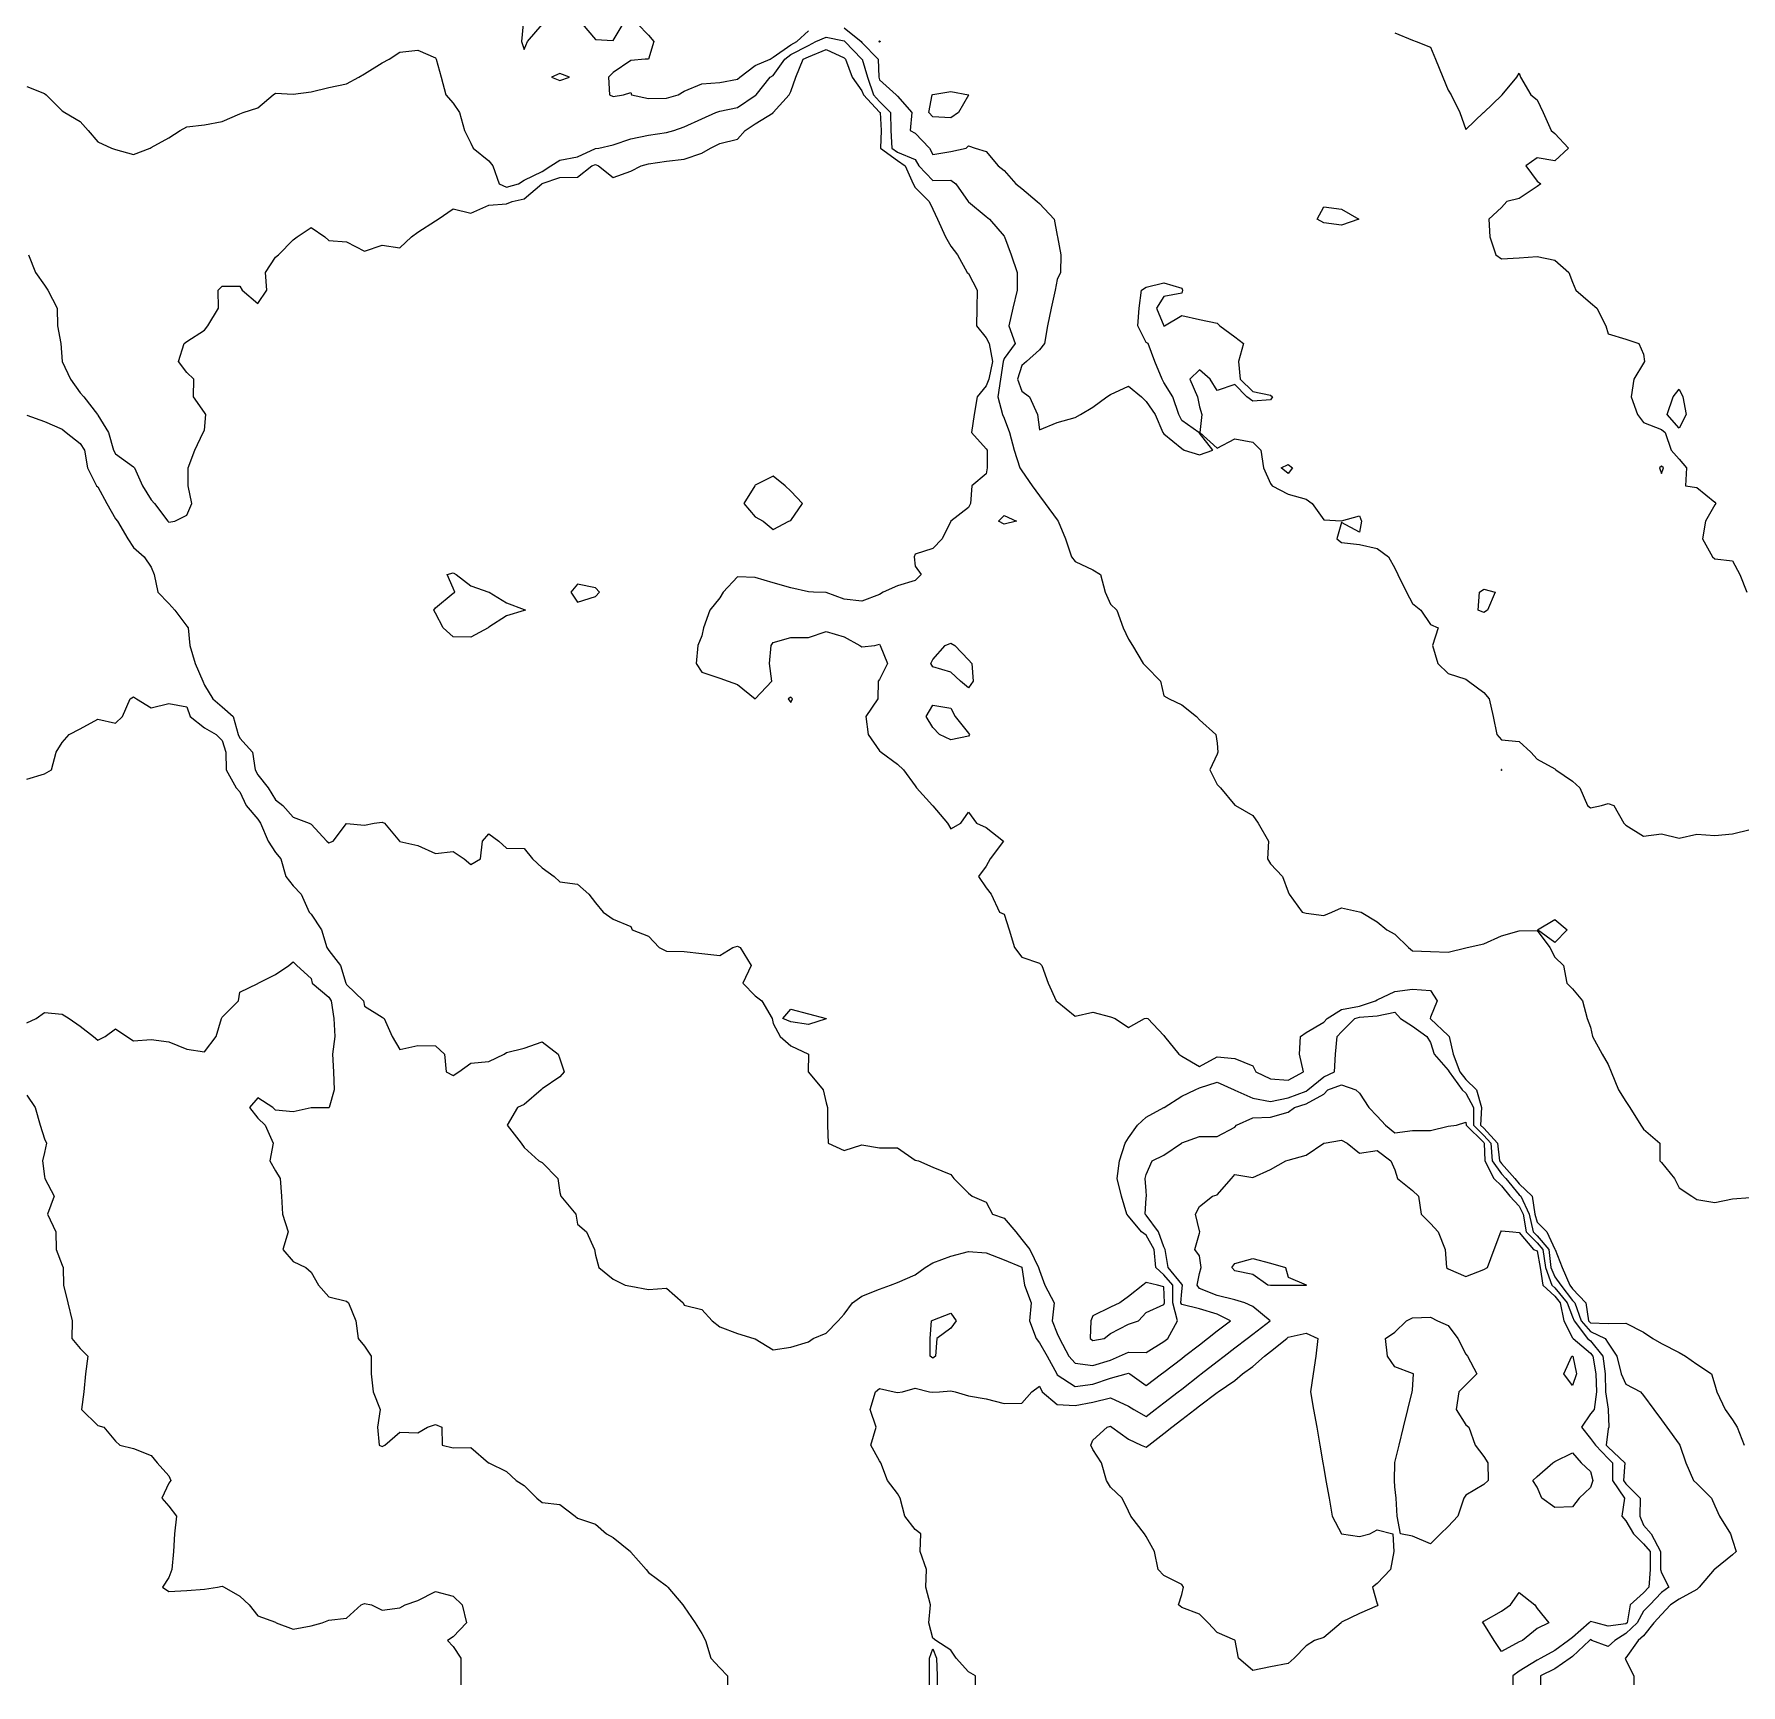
# Model space of a CAD drawing. Header units: metres. Extents: x 2681030 to 2681330, y 1246000 to 1246290.
# Drawn here: x 2681128.96 to 2681176.99, y 1246000 to 1246046.46 of the extents above; entities that cross this region are included whole.
import ezdxf

# ---------------------------------------------------------------- set-up
doc = ezdxf.new("R2010")
doc.units = ezdxf.units.M
doc.layers.add('BASIS_HOEHENLINIEN', color=8, linetype='Continuous')

msp = doc.modelspace()

# ---------------------------------------------------------------- linework, layer by layer
at = {"layer": 'BASIS_HOEHENLINIEN'}
for points, elevation in [([(2681128.75, 1246044.981), (2681129.25, 1246044.79), (2681129.298, 1246044.75), (2681129.75, 1246044.298), (2681129.824, 1246044.25), (2681130.25, 1246043.998), (2681130.473, 1246043.75), (2681130.75, 1246043.43), (2681131.135, 1246043.25), (2681131.25, 1246043.215), (2681131.75, 1246043.072), (2681132.221, 1246043.25), (2681132.25, 1246043.272), (2681132.75, 1246043.538), (2681133.064, 1246043.75), (2681133.25, 1246043.846), (2681133.75, 1246043.905), (2681134.25, 1246044.002), (2681134.75, 1246044.216), (2681134.844, 1246044.25), (2681135.25, 1246044.388), (2681135.683, 1246044.75), (2681135.75, 1246044.802), (2681136.25, 1246044.77), (2681136.75, 1246044.837), (2681137.25, 1246044.956), (2681137.75, 1246045.056), (2681138.093, 1246045.25), (2681138.25, 1246045.338), (2681138.75, 1246045.649), (2681138.948, 1246045.75), (2681139.25, 1246045.954), (2681139.75, 1246046.011), (2681140.25, 1246045.791), (2681140.273, 1246045.75), (2681140.407, 1246045.25), (2681140.547, 1246044.75), (2681140.75, 1246044.516), (2681140.93, 1246044.25), (2681141.067, 1246043.75), (2681141.25, 1246043.386), (2681141.316, 1246043.25), (2681141.75, 1246042.889), (2681141.867, 1246042.75), (2681142.042, 1246042.25), (2681142.25, 1246042.154), (2681142.583, 1246042.25), (2681142.75, 1246042.352), (2681143.25, 1246042.596), (2681143.501, 1246042.75), (2681143.75, 1246042.912), (2681144.25, 1246043.001), (2681144.75, 1246043.237), (2681144.844, 1246043.25), (2681145.25, 1246043.345), (2681145.75, 1246043.514), (2681146.25, 1246043.613), (2681146.75, 1246043.69), (2681146.959, 1246043.75), (2681147.25, 1246043.852), (2681147.75, 1246044.074), (2681148.141, 1246044.25), (2681148.25, 1246044.293), (2681148.75, 1246044.396), (2681149.25, 1246044.734), (2681149.273, 1246044.75), (2681149.673, 1246045.25), (2681149.75, 1246045.299), (2681150.081, 1246045.75), (2681150.25, 1246045.884), (2681150.75, 1246046.138), (2681150.956, 1246046.25), (2681151.25, 1246046.378), (2681151.75, 1246046.27), (2681151.775, 1246046.25), (2681152.25, 1246045.754), (2681152.254, 1246045.75), (2681152.41, 1246045.25), (2681152.576, 1246044.75), (2681152.75, 1246044.565), (2681153.057, 1246044.25), (2681153.069, 1246043.75), (2681153.092, 1246043.25), (2681153.25, 1246043.134), (2681153.75, 1246042.935), (2681153.853, 1246042.75), (2681154.25, 1246042.339), (2681154.75, 1246042.348), (2681154.895, 1246042.25), (2681155.242, 1246041.75), (2681155.25, 1246041.74), (2681155.75, 1246041.325), (2681155.841, 1246041.25), (2681156.25, 1246040.776), (2681156.267, 1246040.75), (2681156.454, 1246040.25), (2681156.625, 1246039.75), (2681156.621, 1246039.25), (2681156.496, 1246038.75), (2681156.389, 1246038.25), (2681156.564, 1246037.75), (2681156.25, 1246037.334), (2681156.229, 1246037.25), (2681156.155, 1246036.75), (2681156.077, 1246036.25), (2681156.207, 1246035.75), (2681156.25, 1246035.65), (2681156.4, 1246035.25), (2681156.539, 1246034.75), (2681156.696, 1246034.25), (2681156.75, 1246034.169), (2681157.041, 1246033.75), (2681157.25, 1246033.469), (2681157.406, 1246033.25), (2681157.75, 1246032.786), (2681157.773, 1246032.75), (2681157.985, 1246032.25), (2681158.148, 1246031.75), (2681158.25, 1246031.617), (2681158.75, 1246031.384), (2681158.963, 1246031.25), (2681159.101, 1246030.75), (2681159.25, 1246030.416), (2681159.423, 1246030.25), (2681159.601, 1246029.75), (2681159.75, 1246029.431), (2681159.87, 1246029.25), (2681160.168, 1246028.75), (2681160.25, 1246028.66), (2681160.656, 1246028.25), (2681160.75, 1246027.832), (2681160.897, 1246027.75), (2681161.25, 1246027.58), (2681161.671, 1246027.25), (2681161.75, 1246027.164), (2681162.21, 1246026.75), (2681162.25, 1246026.505), (2681162.268, 1246026.25), (2681162.25, 1246026.192), (2681162.04, 1246025.75), (2681162.25, 1246025.344), (2681162.341, 1246025.25), (2681162.75, 1246024.758), (2681162.761, 1246024.75), (2681163.25, 1246024.464), (2681163.403, 1246024.25), (2681163.695, 1246023.75), (2681163.667, 1246023.25), (2681163.75, 1246023.111), (2681164.088, 1246022.75), (2681164.25, 1246022.319), (2681164.271, 1246022.25), (2681164.641, 1246021.75), (2681164.75, 1246021.721), (2681165.25, 1246021.653), (2681165.474, 1246021.75), (2681165.75, 1246021.87), (2681166.25, 1246021.761), (2681166.303, 1246021.75), (2681166.75, 1246021.475), (2681167.022, 1246021.25), (2681167.25, 1246021.127), (2681167.636, 1246020.75), (2681167.75, 1246020.657), (2681168.25, 1246020.641), (2681168.75, 1246020.617), (2681169.25, 1246020.742), (2681169.283, 1246020.75), (2681169.75, 1246020.852), (2681170.25, 1246021.079), (2681170.75, 1246021.218), (2681171.25, 1246021.234), (2681171.608, 1246020.75), (2681171.75, 1246020.485), (2681171.997, 1246020.25), (2681172.091, 1246019.75), (2681172.25, 1246019.589), (2681172.529, 1246019.25), (2681172.662, 1246018.75), (2681172.75, 1246018.508), (2681172.811, 1246018.25), (2681173.085, 1246017.75), (2681173.25, 1246017.459), (2681173.334, 1246017.25), (2681173.546, 1246016.75), (2681173.75, 1246016.42), (2681173.858, 1246016.25), (2681174.174, 1246015.75), (2681174.25, 1246015.643), (2681174.709, 1246015.25), (2681174.705, 1246014.75), (2681174.75, 1246014.706), (2681175.119, 1246014.25), (2681175.25, 1246013.987), (2681175.606, 1246013.75), (2681175.75, 1246013.659), (2681176.25, 1246013.577), (2681176.75, 1246013.678), (2681177.25, 1246013.72)], 445.5), ([(2681142.716, 1246046.75), (2681142.673, 1246046.25), (2681142.75, 1246046.031), (2681142.84, 1246046.25), (2681143.25, 1246046.728)], 445), ([(2681144.377, 1246046.75), (2681144.75, 1246046.309), (2681145.25, 1246046.279), (2681145.533, 1246046.75)], 445), ([(2681145.936, 1246046.75), (2681146.25, 1246046.431), (2681146.396, 1246046.25), (2681146.25, 1246045.754), (2681146.15, 1246045.75), (2681145.75, 1246045.721), (2681145.25, 1246045.375), (2681145.117, 1246045.25), (2681145.152, 1246044.75), (2681145.25, 1246044.707), (2681145.543, 1246044.75), (2681145.75, 1246044.816), (2681145.771, 1246044.75), (2681146.25, 1246044.648), (2681146.75, 1246044.66), (2681147.085, 1246044.75), (2681147.25, 1246044.853), (2681147.75, 1246045.064), (2681148.25, 1246045.094), (2681148.75, 1246045.195), (2681148.818, 1246045.25), (2681149.25, 1246045.574), (2681149.667, 1246045.75), (2681149.75, 1246045.812), (2681150.25, 1246046.158), (2681150.421, 1246046.25), (2681150.75, 1246046.556)], 445), ([(2681151.75, 1246046.636), (2681152.228, 1246046.25), (2681152.25, 1246046.227), (2681152.711, 1246045.75), (2681152.727, 1246045.25), (2681152.75, 1246045.173), (2681153.216, 1246044.75), (2681153.25, 1246044.712), (2681153.657, 1246044.25), (2681153.612, 1246043.75), (2681153.75, 1246043.67), (2681154.156, 1246043.25), (2681154.25, 1246043.072), (2681154.75, 1246043.159), (2681155.185, 1246043.25), (2681155.25, 1246043.311), (2681155.439, 1246043.25), (2681155.75, 1246043.16), (2681156.086, 1246042.75), (2681156.25, 1246042.624), (2681156.582, 1246042.25), (2681156.75, 1246042.111), (2681157.185, 1246041.75), (2681157.25, 1246041.696), (2681157.662, 1246041.25), (2681157.75, 1246040.789), (2681157.759, 1246040.75), (2681157.845, 1246040.25), (2681157.839, 1246039.75), (2681157.75, 1246039.551), (2681157.686, 1246039.25), (2681157.578, 1246038.75), (2681157.471, 1246038.25), (2681157.387, 1246037.75), (2681157.25, 1246037.571), (2681156.883, 1246037.25), (2681156.75, 1246037.135), (2681156.629, 1246036.75), (2681156.75, 1246036.409), (2681156.972, 1246036.25), (2681157.189, 1246035.75), (2681157.25, 1246035.321), (2681157.75, 1246035.525), (2681158.25, 1246035.667), (2681158.401, 1246035.75), (2681158.75, 1246035.959), (2681159.143, 1246036.25), (2681159.25, 1246036.321), (2681159.75, 1246036.548), (2681160.118, 1246036.25), (2681160.25, 1246036.116), (2681160.508, 1246035.75), (2681160.716, 1246035.25), (2681160.75, 1246035.205), (2681161.25, 1246034.799), (2681161.319, 1246034.75), (2681161.75, 1246034.617), (2681162.126, 1246034.75), (2681161.75, 1246035.226), (2681161.734, 1246035.25), (2681161.25, 1246035.581), (2681161.171, 1246035.75), (2681161.001, 1246036.25), (2681160.75, 1246036.65), (2681160.699, 1246036.75), (2681160.493, 1246037.25), (2681160.303, 1246037.75), (2681160.25, 1246037.777), (2681160.014, 1246038.25), (2681160.054, 1246038.75), (2681160.122, 1246039.25), (2681160.25, 1246039.341), (2681160.75, 1246039.461), (2681161.25, 1246039.309), (2681161.272, 1246039.25), (2681161.25, 1246039.173), (2681160.75, 1246039.076), (2681160.542, 1246038.75), (2681160.743, 1246038.25), (2681160.75, 1246038.236), (2681160.767, 1246038.25), (2681161.25, 1246038.54), (2681161.75, 1246038.431), (2681162.25, 1246038.325), (2681162.327, 1246038.25), (2681162.75, 1246037.942), (2681162.994, 1246037.75), (2681162.845, 1246037.25), (2681162.893, 1246036.75), (2681163.25, 1246036.402), (2681163.75, 1246036.298), (2681163.808, 1246036.25), (2681163.75, 1246036.169), (2681163.25, 1246036.126), (2681163.086, 1246036.25), (2681162.75, 1246036.596), (2681162.25, 1246036.432), (2681162.05, 1246036.75), (2681161.75, 1246037.009), (2681161.482, 1246036.75), (2681161.697, 1246036.25), (2681161.75, 1246035.97), (2681161.813, 1246035.75), (2681161.759, 1246035.25), (2681162.25, 1246034.803), (2681162.75, 1246035.068), (2681163.25, 1246034.973), (2681163.474, 1246034.75), (2681163.551, 1246034.25), (2681163.75, 1246033.813), (2681163.793, 1246033.75), (2681164.25, 1246033.511), (2681164.75, 1246033.37), (2681164.926, 1246033.25), (2681165.25, 1246032.792), (2681165.75, 1246032.765), (2681166.25, 1246032.9), (2681166.308, 1246032.75), (2681166.25, 1246032.439), (2681165.75, 1246032.71), (2681165.618, 1246032.25), (2681165.75, 1246032.153), (2681166.25, 1246032.099), (2681166.75, 1246031.987), (2681167.069, 1246031.75), (2681167.25, 1246031.429), (2681167.331, 1246031.25), (2681167.579, 1246030.75), (2681167.75, 1246030.437), (2681167.98, 1246030.25), (2681168.25, 1246029.842), (2681168.463, 1246029.75), (2681168.312, 1246029.25), (2681168.454, 1246028.75), (2681168.75, 1246028.466), (2681169.25, 1246028.308), (2681169.322, 1246028.25), (2681169.75, 1246027.928), (2681169.901, 1246027.75), (2681170.014, 1246027.25), (2681170.123, 1246026.75), (2681170.25, 1246026.602), (2681170.75, 1246026.552), (2681171.073, 1246026.25), (2681171.25, 1246026.057), (2681171.75, 1246025.779), (2681171.776, 1246025.75), (2681172.25, 1246025.437), (2681172.455, 1246025.25), (2681172.67, 1246024.75), (2681172.75, 1246024.683), (2681173.064, 1246024.75), (2681173.25, 1246024.81), (2681173.41, 1246024.75), (2681173.694, 1246024.25), (2681173.75, 1246024.199), (2681174.25, 1246023.887), (2681174.75, 1246023.953), (2681175.25, 1246023.831), (2681175.75, 1246023.942), (2681176.25, 1246023.906), (2681176.75, 1246023.953), (2681177.25, 1246024.075)], 445), ([(2681167.25, 1246046.491), (2681167.75, 1246046.291), (2681167.853, 1246046.25), (2681168.25, 1246046.091), (2681168.394, 1246045.75), (2681168.6, 1246045.25), (2681168.75, 1246044.879), (2681168.83, 1246044.75), (2681169.078, 1246044.25), (2681169.25, 1246043.773), (2681169.746, 1246044.25), (2681169.75, 1246044.254), (2681170.25, 1246044.734), (2681170.266, 1246044.75), (2681170.682, 1246045.25), (2681170.75, 1246045.362), (2681170.784, 1246045.25), (2681171.079, 1246044.75), (2681171.25, 1246044.608), (2681171.426, 1246044.25), (2681171.643, 1246043.75), (2681171.75, 1246043.663), (2681172.131, 1246043.25), (2681171.75, 1246042.889), (2681171.25, 1246042.98), (2681170.936, 1246042.75), (2681171.25, 1246042.319), (2681171.357, 1246042.25), (2681171.25, 1246042.174), (2681170.75, 1246041.832), (2681170.403, 1246041.75), (2681170.25, 1246041.581), (2681169.894, 1246041.25), (2681169.92, 1246040.75), (2681170.094, 1246040.25), (2681170.25, 1246040.135), (2681170.75, 1246040.163), (2681171.25, 1246040.202), (2681171.75, 1246040.101), (2681172.142, 1246039.75), (2681172.25, 1246039.475), (2681172.342, 1246039.25), (2681172.75, 1246038.897), (2681172.932, 1246038.75), (2681173.185, 1246038.25), (2681173.25, 1246038.021), (2681173.75, 1246037.874), (2681174.115, 1246037.75), (2681174.25, 1246037.45), (2681174.274, 1246037.25), (2681174.25, 1246037.196), (2681173.971, 1246036.75), (2681173.898, 1246036.25), (2681174.08, 1246035.75), (2681174.25, 1246035.531), (2681174.75, 1246035.327), (2681174.859, 1246035.25), (2681175.021, 1246034.75), (2681175.25, 1246034.496), (2681175.458, 1246034.25), (2681175.427, 1246033.75), (2681175.75, 1246033.697), (2681176.25, 1246033.285), (2681176.284, 1246033.25), (2681176.25, 1246033.21), (2681175.994, 1246032.75), (2681175.902, 1246032.25), (2681176.184, 1246031.75), (2681176.25, 1246031.689), (2681176.75, 1246031.634), (2681176.961, 1246031.25), (2681177.154, 1246030.75)], 444.5), ([(2681128.802, 1246040.25), (2681128.996, 1246039.75), (2681129.25, 1246039.391), (2681129.347, 1246039.25), (2681129.606, 1246038.75), (2681129.618, 1246038.25), (2681129.705, 1246037.75), (2681129.747, 1246037.25), (2681129.75, 1246037.245), (2681129.978, 1246036.75), (2681130.25, 1246036.36), (2681130.359, 1246036.25), (2681130.736, 1246035.75), (2681130.75, 1246035.734), (2681131.048, 1246035.25), (2681131.193, 1246034.75), (2681131.25, 1246034.648), (2681131.75, 1246034.282), (2681131.785, 1246034.25), (2681132.006, 1246033.75), (2681132.25, 1246033.35), (2681132.345, 1246033.25), (2681132.72, 1246032.75), (2681132.75, 1246032.726), (2681132.916, 1246032.75), (2681133.25, 1246032.919), (2681133.398, 1246033.25), (2681133.291, 1246033.75), (2681133.288, 1246034.25), (2681133.476, 1246034.75), (2681133.711, 1246035.25), (2681133.75, 1246035.313), (2681133.785, 1246035.75), (2681133.75, 1246035.814), (2681133.445, 1246036.25), (2681133.454, 1246036.75), (2681133.25, 1246036.94), (2681133.021, 1246037.25), (2681133.182, 1246037.75), (2681133.25, 1246037.806), (2681133.75, 1246038.13), (2681133.848, 1246038.25), (2681134.149, 1246038.75), (2681134.137, 1246039.25), (2681134.25, 1246039.367), (2681134.75, 1246039.363), (2681134.81, 1246039.25), (2681135.25, 1246038.874), (2681135.51, 1246039.25), (2681135.472, 1246039.75), (2681135.75, 1246040.18), (2681135.837, 1246040.25), (2681136.25, 1246040.672), (2681136.357, 1246040.75), (2681136.75, 1246041.016), (2681137.135, 1246040.75), (2681137.25, 1246040.653), (2681137.75, 1246040.614), (2681138.25, 1246040.347), (2681138.75, 1246040.515), (2681139.25, 1246040.449), (2681139.576, 1246040.75), (2681139.75, 1246040.882), (2681140.25, 1246041.209), (2681140.329, 1246041.25), (2681140.75, 1246041.543), (2681141.25, 1246041.424), (2681141.75, 1246041.646), (2681142.25, 1246041.687), (2681142.409, 1246041.75), (2681142.75, 1246041.828), (2681143.243, 1246042.25), (2681143.25, 1246042.254), (2681143.75, 1246042.42), (2681144.25, 1246042.433), (2681144.652, 1246042.75), (2681144.75, 1246042.787), (2681144.84, 1246042.75), (2681145.25, 1246042.424), (2681145.75, 1246042.601), (2681146.043, 1246042.75), (2681146.25, 1246042.809), (2681146.75, 1246042.885), (2681147.25, 1246042.939), (2681147.75, 1246043.107), (2681147.987, 1246043.25), (2681148.25, 1246043.377), (2681148.75, 1246043.507), (2681148.962, 1246043.75), (2681149.25, 1246043.935), (2681149.75, 1246044.245), (2681149.756, 1246044.25), (2681150.204, 1246044.75), (2681150.25, 1246044.843), (2681150.39, 1246045.25), (2681150.599, 1246045.75), (2681150.75, 1246045.821), (2681151.25, 1246046.028), (2681151.75, 1246045.796), (2681151.794, 1246045.75), (2681151.981, 1246045.25), (2681152.25, 1246044.864), (2681152.292, 1246044.75), (2681152.75, 1246044.261), (2681152.761, 1246044.25), (2681152.793, 1246043.75), (2681152.772, 1246043.25), (2681153.25, 1246042.898), (2681153.467, 1246042.75), (2681153.692, 1246042.25), (2681153.75, 1246042.139), (2681154.143, 1246041.75), (2681154.25, 1246041.537), (2681154.375, 1246041.25), (2681154.604, 1246040.75), (2681154.75, 1246040.496), (2681154.94, 1246040.25), (2681155.209, 1246039.75), (2681155.25, 1246039.726), (2681155.492, 1246039.25), (2681155.49, 1246038.75), (2681155.479, 1246038.25), (2681155.75, 1246037.911), (2681155.835, 1246037.75), (2681155.923, 1246037.25), (2681155.825, 1246036.75), (2681155.75, 1246036.556), (2681155.493, 1246036.25), (2681155.411, 1246035.75), (2681155.335, 1246035.25), (2681155.75, 1246034.791), (2681155.774, 1246034.75), (2681155.78, 1246034.25), (2681155.75, 1246034.081), (2681155.346, 1246033.75), (2681155.308, 1246033.25), (2681155.25, 1246033.139), (2681154.75, 1246032.75), (2681154.75, 1246032.75), (2681154.512, 1246032.25), (2681154.25, 1246031.982), (2681153.75, 1246031.824), (2681153.723, 1246031.75), (2681153.75, 1246031.487), (2681153.916, 1246031.25), (2681153.75, 1246031.078), (2681153.25, 1246030.932), (2681152.854, 1246030.75), (2681152.75, 1246030.692), (2681152.25, 1246030.504), (2681151.75, 1246030.555), (2681151.25, 1246030.741), (2681150.887, 1246030.75), (2681150.75, 1246030.76), (2681150.25, 1246030.878), (2681149.75, 1246031.017), (2681149.25, 1246031.17), (2681148.75, 1246031.188), (2681148.35, 1246030.75), (2681148.25, 1246030.596), (2681147.971, 1246030.25), (2681147.798, 1246029.75), (2681147.75, 1246029.522), (2681147.634, 1246029.25), (2681147.585, 1246028.75), (2681147.75, 1246028.503), (2681148.25, 1246028.334), (2681148.492, 1246028.25), (2681148.75, 1246028.159), (2681149.25, 1246027.755), (2681149.716, 1246028.25), (2681149.653, 1246028.75), (2681149.702, 1246029.25), (2681149.75, 1246029.339), (2681150.25, 1246029.474), (2681150.75, 1246029.482), (2681151.25, 1246029.648), (2681151.75, 1246029.496), (2681152.194, 1246029.25), (2681152.25, 1246029.219), (2681152.616, 1246029.25), (2681152.75, 1246029.29), (2681152.761, 1246029.25), (2681152.972, 1246028.75), (2681152.75, 1246028.291), (2681152.709, 1246028.25), (2681152.7, 1246027.75), (2681152.359, 1246027.25), (2681152.427, 1246026.75), (2681152.75, 1246026.288), (2681152.791, 1246026.25), (2681153.25, 1246025.909), (2681153.423, 1246025.75), (2681153.75, 1246025.306), (2681153.79, 1246025.25), (2681154.242, 1246024.75), (2681154.25, 1246024.741), (2681154.663, 1246024.25), (2681154.75, 1246024.094), (2681155.035, 1246024.25), (2681155.25, 1246024.563), (2681155.479, 1246024.25), (2681155.75, 1246024.128), (2681156.233, 1246023.75), (2681155.86, 1246023.25), (2681155.75, 1246023.041), (2681155.536, 1246022.75), (2681155.75, 1246022.429), (2681155.892, 1246022.25), (2681156.127, 1246021.75), (2681156.25, 1246021.689), (2681156.393, 1246021.25), (2681156.547, 1246020.75), (2681156.75, 1246020.483), (2681157.25, 1246020.316), (2681157.314, 1246020.25), (2681157.492, 1246019.75), (2681157.719, 1246019.25), (2681157.75, 1246019.23), (2681158.25, 1246018.817), (2681158.75, 1246018.929), (2681159.25, 1246018.799), (2681159.381, 1246018.75), (2681159.75, 1246018.504), (2681160.2, 1246018.75), (2681160.25, 1246018.767), (2681160.295, 1246018.75), (2681160.75, 1246018.272), (2681160.771, 1246018.25), (2681161.171, 1246017.75), (2681161.25, 1246017.696), (2681161.75, 1246017.402), (2681162.25, 1246017.677), (2681162.75, 1246017.628), (2681163.25, 1246017.418), (2681163.341, 1246017.25), (2681163.75, 1246017.06), (2681164.25, 1246017.023), (2681164.674, 1246017.25), (2681164.568, 1246017.75), (2681164.598, 1246018.25), (2681164.75, 1246018.365), (2681165.25, 1246018.655), (2681165.344, 1246018.75), (2681165.75, 1246019.004), (2681166.25, 1246019.105), (2681166.702, 1246019.25), (2681166.75, 1246019.279), (2681167.25, 1246019.517), (2681167.75, 1246019.58), (2681168.25, 1246019.539), (2681168.444, 1246019.25), (2681168.25, 1246018.793), (2681168.24, 1246018.75), (2681168.25, 1246018.742), (2681168.75, 1246018.277), (2681168.773, 1246018.25), (2681168.894, 1246017.75), (2681169.078, 1246017.25), (2681169.25, 1246017.039), (2681169.542, 1246016.75), (2681169.691, 1246016.25), (2681169.662, 1246015.75), (2681169.75, 1246015.664), (2681170.142, 1246015.25), (2681170.194, 1246014.75), (2681170.25, 1246014.673), (2681170.626, 1246014.25), (2681170.75, 1246014.101), (2681171.116, 1246013.75), (2681171.188, 1246013.25), (2681171.25, 1246013.018), (2681171.527, 1246012.75), (2681171.75, 1246012.261), (2681171.762, 1246012.25), (2681171.955, 1246011.75), (2681172.171, 1246011.25), (2681172.25, 1246011.145), (2681172.62, 1246010.75), (2681172.698, 1246010.25), (2681172.75, 1246010.188), (2681173.25, 1246010.174), (2681173.75, 1246010.179), (2681174.25, 1246009.929), (2681174.51, 1246009.75), (2681174.75, 1246009.612), (2681175.25, 1246009.354), (2681175.428, 1246009.25), (2681175.75, 1246009.03), (2681176.158, 1246008.75), (2681176.25, 1246008.44), (2681176.305, 1246008.25), (2681176.541, 1246007.75), (2681176.75, 1246007.457), (2681176.882, 1246007.25), (2681177.077, 1246006.75)], 446), ([(2681152.773, 1246046.25), (2681152.75, 1246046.237), (2681152.726, 1246046.25), (2681152.75, 1246046.271), (2681152.773, 1246046.25)], 445), ([(2681143.75, 1246045.155), (2681144.018, 1246045.25), (2681143.75, 1246045.353), (2681143.512, 1246045.25), (2681143.75, 1246045.155)], 445), ([(2681154.97, 1246044.25), (2681154.75, 1246044.1), (2681154.25, 1246044.133), (2681154.131, 1246044.25), (2681154.232, 1246044.75), (2681154.25, 1246044.759), (2681154.75, 1246044.842), (2681155.25, 1246044.754), (2681155.257, 1246044.75), (2681155.25, 1246044.741), (2681154.97, 1246044.25)], 445), ([(2681166.231, 1246041.25), (2681165.75, 1246041.081), (2681165.25, 1246041.151), (2681165.067, 1246041.25), (2681165.25, 1246041.598), (2681165.75, 1246041.53), (2681166.231, 1246041.25)], 445), ([(2681175.442, 1246035.75), (2681175.25, 1246035.367), (2681174.909, 1246035.75), (2681175.079, 1246036.25), (2681175.25, 1246036.463), (2681175.356, 1246036.25), (2681175.442, 1246035.75)], 444.5), ([(2681128.75, 1246035.736), (2681129.25, 1246035.555), (2681129.75, 1246035.345), (2681129.856, 1246035.25), (2681130.25, 1246034.94), (2681130.376, 1246034.75), (2681130.458, 1246034.25), (2681130.715, 1246033.75), (2681130.75, 1246033.718), (2681131.005, 1246033.25), (2681131.25, 1246032.813), (2681131.301, 1246032.75), (2681131.593, 1246032.25), (2681131.75, 1246032.008), (2681132.053, 1246031.75), (2681132.25, 1246031.457), (2681132.338, 1246031.25), (2681132.437, 1246030.75), (2681132.75, 1246030.435), (2681132.919, 1246030.25), (2681133.25, 1246029.794), (2681133.289, 1246029.75), (2681133.337, 1246029.25), (2681133.493, 1246028.75), (2681133.702, 1246028.25), (2681133.75, 1246028.138), (2681133.989, 1246027.75), (2681134.25, 1246027.529), (2681134.558, 1246027.25), (2681134.695, 1246026.75), (2681134.75, 1246026.642), (2681135.099, 1246026.25), (2681135.179, 1246025.75), (2681135.25, 1246025.612), (2681135.541, 1246025.25), (2681135.75, 1246024.908), (2681135.957, 1246024.75), (2681136.25, 1246024.424), (2681136.693, 1246024.25), (2681136.75, 1246024.223), (2681137.191, 1246023.75), (2681137.25, 1246023.695), (2681137.371, 1246023.75), (2681137.75, 1246024.239), (2681138.25, 1246024.193), (2681138.528, 1246024.25), (2681138.75, 1246024.284), (2681138.818, 1246024.25), (2681139.24, 1246023.75), (2681139.25, 1246023.733), (2681139.75, 1246023.625), (2681140.25, 1246023.397), (2681140.75, 1246023.455), (2681141.059, 1246023.25), (2681141.25, 1246023.092), (2681141.518, 1246023.25), (2681141.579, 1246023.75), (2681141.75, 1246023.955), (2681142.032, 1246023.75), (2681142.25, 1246023.553), (2681142.75, 1246023.54), (2681142.978, 1246023.25), (2681143.25, 1246022.991), (2681143.587, 1246022.75), (2681143.75, 1246022.604), (2681144.25, 1246022.538), (2681144.569, 1246022.25), (2681144.75, 1246022.006), (2681144.97, 1246021.75), (2681145.25, 1246021.547), (2681145.75, 1246021.345), (2681145.788, 1246021.25), (2681146.25, 1246021.069), (2681146.548, 1246020.75), (2681146.75, 1246020.654), (2681147.25, 1246020.64), (2681147.75, 1246020.588), (2681148.25, 1246020.531), (2681148.622, 1246020.75), (2681148.75, 1246020.793), (2681148.824, 1246020.75), (2681149.131, 1246020.25), (2681148.896, 1246019.75), (2681149.25, 1246019.393), (2681149.439, 1246019.25), (2681149.729, 1246018.75), (2681149.75, 1246018.611), (2681149.951, 1246018.25), (2681150.25, 1246017.989), (2681150.75, 1246017.75), (2681150.75, 1246017.75), (2681150.75, 1246017.749), (2681150.742, 1246017.25), (2681150.75, 1246017.241), (2681151.163, 1246016.75), (2681151.25, 1246016.38), (2681151.284, 1246016.25), (2681151.282, 1246015.75), (2681151.303, 1246015.25), (2681151.75, 1246015.042), (2681152.25, 1246015.196), (2681152.75, 1246015.118), (2681153.25, 1246015.119), (2681153.75, 1246014.772), (2681153.847, 1246014.75), (2681154.25, 1246014.57), (2681154.75, 1246014.364), (2681154.841, 1246014.25), (2681155.25, 1246013.836), (2681155.356, 1246013.75), (2681155.75, 1246013.581), (2681155.925, 1246013.25), (2681156.25, 1246013.135), (2681156.582, 1246012.75), (2681156.75, 1246012.536), (2681156.98, 1246012.25), (2681157.221, 1246011.75), (2681157.25, 1246011.662), (2681157.397, 1246011.25), (2681157.665, 1246010.75), (2681157.605, 1246010.25), (2681157.75, 1246009.89), (2681157.81, 1246009.75), (2681158.076, 1246009.25), (2681158.25, 1246009.056), (2681158.75, 1246008.984), (2681159.25, 1246009.137), (2681159.497, 1246009.25), (2681159.75, 1246009.365), (2681160.25, 1246009.352), (2681160.75, 1246009.662), (2681160.863, 1246009.75), (2681161.134, 1246010.25), (2681160.998, 1246010.75), (2681161.005, 1246011.25), (2681160.75, 1246011.536), (2681160.527, 1246011.75), (2681160.48, 1246012.25), (2681160.25, 1246012.66), (2681160.119, 1246012.75), (2681159.75, 1246013.187), (2681159.704, 1246013.25), (2681159.553, 1246013.75), (2681159.434, 1246014.25), (2681159.5, 1246014.75), (2681159.656, 1246015.25), (2681159.75, 1246015.393), (2681160.006, 1246015.75), (2681160.25, 1246015.979), (2681160.75, 1246016.246), (2681160.753, 1246016.25), (2681161.25, 1246016.572), (2681161.628, 1246016.75), (2681161.75, 1246016.804), (2681162.25, 1246016.965), (2681162.73, 1246016.75), (2681162.75, 1246016.738), (2681163.25, 1246016.511), (2681163.75, 1246016.422), (2681164.25, 1246016.524), (2681164.75, 1246016.714), (2681164.799, 1246016.75), (2681165.25, 1246017.11), (2681165.552, 1246017.25), (2681165.58, 1246017.75), (2681165.627, 1246018.25), (2681165.75, 1246018.375), (2681166.126, 1246018.75), (2681166.25, 1246018.789), (2681166.75, 1246018.833), (2681167.25, 1246018.932), (2681167.403, 1246018.75), (2681167.75, 1246018.536), (2681168.148, 1246018.25), (2681168.25, 1246018.082), (2681168.353, 1246017.75), (2681168.75, 1246017.299), (2681168.776, 1246017.25), (2681169.147, 1246016.75), (2681169.25, 1246016.652), (2681169.459, 1246016.25), (2681169.458, 1246015.75), (2681169.75, 1246015.465), (2681169.953, 1246015.25), (2681169.987, 1246014.75), (2681170.25, 1246014.387), (2681170.371, 1246014.25), (2681170.75, 1246013.796), (2681170.798, 1246013.75), (2681171.024, 1246013.25), (2681171.14, 1246012.75), (2681171.25, 1246012.639), (2681171.582, 1246012.25), (2681171.635, 1246011.75), (2681171.75, 1246011.487), (2681171.922, 1246011.25), (2681172.25, 1246010.817), (2681172.313, 1246010.75), (2681172.495, 1246010.25), (2681172.75, 1246009.945), (2681173.164, 1246009.75), (2681173.25, 1246009.618), (2681173.493, 1246009.25), (2681173.617, 1246008.75), (2681173.75, 1246008.463), (2681174.16, 1246008.25), (2681174.25, 1246008.143), (2681174.537, 1246007.75), (2681174.75, 1246007.458), (2681174.902, 1246007.25), (2681175.25, 1246006.773), (2681175.265, 1246006.75), (2681175.433, 1246006.25), (2681175.653, 1246005.75), (2681175.75, 1246005.666), (2681176.159, 1246005.25), (2681176.25, 1246005.039), (2681176.387, 1246004.75), (2681176.695, 1246004.25), (2681176.75, 1246004.07), (2681176.856, 1246003.75), (2681176.75, 1246003.661), (2681176.25, 1246003.258), (2681176.237, 1246003.25), (2681175.809, 1246002.75), (2681175.75, 1246002.686), (2681175.25, 1246002.413), (2681175.006, 1246002.25), (2681174.75, 1246001.98), (2681174.535, 1246001.75), (2681174.25, 1246001.376), (2681174.097, 1246001.25), (2681173.75, 1246000.76), (2681173.727, 1246000.75), (2681173.75, 1246000.698), (2681173.973, 1246000.25), (2681173.973, 1246000)], 446.5), ([(2681164.366, 1246034.25), (2681164.25, 1246034.097), (2681164.049, 1246034.25), (2681164.25, 1246034.347), (2681164.366, 1246034.25)], 445), ([(2681174.75, 1246034.093), (2681174.809, 1246034.25), (2681174.75, 1246034.299), (2681174.693, 1246034.25), (2681174.75, 1246034.093)], 444.5), ([(2681149.75, 1246032.52), (2681150.194, 1246032.75), (2681150.25, 1246032.771), (2681150.58, 1246033.25), (2681150.25, 1246033.6), (2681150.091, 1246033.75), (2681149.75, 1246034.02), (2681149.25, 1246033.762), (2681149.238, 1246033.75), (2681148.927, 1246033.25), (2681149.25, 1246032.872), (2681149.473, 1246032.75), (2681149.75, 1246032.52)], 446), ([(2681156.604, 1246032.75), (2681156.25, 1246032.665), (2681156.098, 1246032.75), (2681156.25, 1246032.915), (2681156.604, 1246032.75)], 446), ([(2681141.734, 1246029.75), (2681141.25, 1246029.488), (2681140.75, 1246029.5), (2681140.465, 1246029.75), (2681140.25, 1246030.16), (2681140.203, 1246030.25), (2681140.25, 1246030.316), (2681140.75, 1246030.721), (2681140.798, 1246030.75), (2681140.75, 1246030.866), (2681140.58, 1246031.25), (2681140.75, 1246031.296), (2681140.835, 1246031.25), (2681141.25, 1246030.935), (2681141.75, 1246030.757), (2681141.763, 1246030.75), (2681142.25, 1246030.456), (2681142.75, 1246030.262), (2681142.784, 1246030.25), (2681142.75, 1246030.238), (2681142.25, 1246030.084), (2681141.75, 1246029.768), (2681141.734, 1246029.75)], 446.5), ([(2681144.75, 1246030.634), (2681144.868, 1246030.75), (2681144.75, 1246030.88), (2681144.25, 1246030.977), (2681144.064, 1246030.75), (2681144.25, 1246030.471), (2681144.75, 1246030.634)], 446), ([(2681169.852, 1246030.25), (2681169.75, 1246030.18), (2681169.593, 1246030.25), (2681169.631, 1246030.75), (2681169.75, 1246030.837), (2681170.069, 1246030.75), (2681169.852, 1246030.25)], 445), ([(2681155.386, 1246028.25), (2681155.25, 1246028.061), (2681155.023, 1246028.25), (2681154.75, 1246028.503), (2681154.25, 1246028.655), (2681154.187, 1246028.75), (2681154.25, 1246028.854), (2681154.597, 1246029.25), (2681154.75, 1246029.319), (2681154.866, 1246029.25), (2681155.25, 1246028.846), (2681155.344, 1246028.75), (2681155.386, 1246028.25)], 446), ([(2681128.75, 1246025.495), (2681129.25, 1246025.644), (2681129.442, 1246025.75), (2681129.577, 1246026.25), (2681129.75, 1246026.527), (2681129.943, 1246026.75), (2681130.25, 1246026.91), (2681130.75, 1246027.178), (2681131.25, 1246027.07), (2681131.444, 1246027.25), (2681131.657, 1246027.75), (2681131.75, 1246027.81), (2681131.835, 1246027.75), (2681132.25, 1246027.495), (2681132.75, 1246027.624), (2681133.25, 1246027.523), (2681133.344, 1246027.25), (2681133.75, 1246026.937), (2681134.079, 1246026.75), (2681134.25, 1246026.583), (2681134.356, 1246026.25), (2681134.362, 1246025.75), (2681134.643, 1246025.25), (2681134.75, 1246025.136), (2681134.922, 1246024.75), (2681135.25, 1246024.361), (2681135.33, 1246024.25), (2681135.539, 1246023.75), (2681135.75, 1246023.423), (2681135.897, 1246023.25), (2681136.037, 1246022.75), (2681136.25, 1246022.491), (2681136.472, 1246022.25), (2681136.701, 1246021.75), (2681136.75, 1246021.69), (2681137.047, 1246021.25), (2681137.194, 1246020.75), (2681137.25, 1246020.671), (2681137.578, 1246020.25), (2681137.724, 1246019.75), (2681137.75, 1246019.709), (2681138.223, 1246019.25), (2681138.25, 1246019.106), (2681138.75, 1246018.788), (2681138.811, 1246018.75), (2681139.031, 1246018.25), (2681139.25, 1246017.884), (2681139.75, 1246017.998), (2681140.25, 1246017.986), (2681140.504, 1246017.75), (2681140.552, 1246017.25), (2681140.75, 1246017.146), (2681140.909, 1246017.25), (2681141.25, 1246017.493), (2681141.75, 1246017.545), (2681142.182, 1246017.75), (2681142.25, 1246017.794), (2681142.75, 1246017.918), (2681143.25, 1246018.102), (2681143.703, 1246017.75), (2681143.75, 1246017.623), (2681143.868, 1246017.25), (2681143.75, 1246017.113), (2681143.25, 1246016.772), (2681143.23, 1246016.75), (2681142.75, 1246016.332), (2681142.558, 1246016.25), (2681142.271, 1246015.75), (2681142.659, 1246015.25), (2681142.75, 1246015.124), (2681143.155, 1246014.75), (2681143.25, 1246014.703), (2681143.691, 1246014.25), (2681143.75, 1246013.86), (2681143.776, 1246013.75), (2681144.199, 1246013.25), (2681144.25, 1246012.968), (2681144.501, 1246012.75), (2681144.728, 1246012.25), (2681144.75, 1246012.093), (2681144.847, 1246011.75), (2681145.25, 1246011.421), (2681145.586, 1246011.25), (2681145.75, 1246011.218), (2681146.25, 1246011.126), (2681146.75, 1246011.162), (2681147.218, 1246010.75), (2681147.25, 1246010.689), (2681147.75, 1246010.561), (2681148.041, 1246010.25), (2681148.25, 1246010.073), (2681148.75, 1246009.892), (2681149.206, 1246009.75), (2681149.25, 1246009.735), (2681149.75, 1246009.429), (2681150.25, 1246009.501), (2681150.75, 1246009.656), (2681150.875, 1246009.75), (2681151.25, 1246009.898), (2681151.581, 1246010.25), (2681151.75, 1246010.433), (2681151.988, 1246010.75), (2681152.25, 1246010.942), (2681152.75, 1246011.139), (2681153.057, 1246011.25), (2681153.25, 1246011.327), (2681153.75, 1246011.542), (2681154.036, 1246011.75), (2681154.25, 1246011.882), (2681154.75, 1246012.065), (2681155.25, 1246012.199), (2681155.75, 1246012.161), (2681156.25, 1246011.961), (2681156.75, 1246011.755), (2681156.753, 1246011.75), (2681156.829, 1246011.25), (2681157.011, 1246010.75), (2681156.97, 1246010.25), (2681157.159, 1246009.75), (2681157.25, 1246009.628), (2681157.463, 1246009.25), (2681157.738, 1246008.75), (2681157.75, 1246008.73), (2681158.25, 1246008.398), (2681158.75, 1246008.46), (2681159.25, 1246008.629), (2681159.688, 1246008.75), (2681159.75, 1246008.771), (2681159.794, 1246008.75), (2681160.25, 1246008.425), (2681160.678, 1246008.75), (2681160.75, 1246008.801), (2681161.25, 1246009.188), (2681161.331, 1246009.25), (2681161.75, 1246009.574), (2681161.977, 1246009.75), (2681162.25, 1246009.961), (2681162.624, 1246010.25), (2681162.25, 1246010.429), (2681161.75, 1246010.583), (2681161.25, 1246010.707), (2681161.23, 1246010.75), (2681161.25, 1246011.074), (2681161.27, 1246011.25), (2681161.25, 1246011.278), (2681160.871, 1246011.75), (2681160.785, 1246012.25), (2681160.75, 1246012.328), (2681160.599, 1246012.75), (2681160.25, 1246013.219), (2681160.223, 1246013.25), (2681160.25, 1246013.703), (2681160.258, 1246013.75), (2681160.25, 1246013.904), (2681160.225, 1246014.25), (2681160.25, 1246014.361), (2681160.418, 1246014.75), (2681160.75, 1246014.907), (2681161.242, 1246015.25), (2681161.25, 1246015.255), (2681161.75, 1246015.433), (2681162.25, 1246015.43), (2681162.75, 1246015.696), (2681162.796, 1246015.75), (2681163.25, 1246015.958), (2681163.75, 1246015.979), (2681164.25, 1246016.122), (2681164.423, 1246016.25), (2681164.75, 1246016.354), (2681165.25, 1246016.627), (2681165.363, 1246016.75), (2681165.75, 1246016.883), (2681166.148, 1246016.75), (2681166.25, 1246016.653), (2681166.518, 1246016.25), (2681166.75, 1246016.006), (2681166.984, 1246015.75), (2681167.25, 1246015.536), (2681167.75, 1246015.599), (2681168.25, 1246015.598), (2681168.75, 1246015.723), (2681168.984, 1246015.75), (2681169.25, 1246015.835), (2681169.254, 1246015.75), (2681169.75, 1246015.265), (2681169.765, 1246015.25), (2681169.78, 1246014.75), (2681170.03, 1246014.25), (2681170.25, 1246014.048), (2681170.488, 1246013.75), (2681170.75, 1246013.47), (2681170.86, 1246013.25), (2681170.945, 1246012.75), (2681171.25, 1246012.44), (2681171.412, 1246012.25), (2681171.486, 1246011.75), (2681171.671, 1246011.25), (2681171.75, 1246011.176), (2681172.096, 1246010.75), (2681172.25, 1246010.355), (2681172.293, 1246010.25), (2681172.671, 1246009.75), (2681172.75, 1246009.683), (2681173.101, 1246009.25), (2681173.164, 1246008.75), (2681173.174, 1246008.25), (2681173.25, 1246007.762), (2681173.256, 1246007.75), (2681173.274, 1246007.25), (2681173.25, 1246007.202), (2681173.194, 1246006.75), (2681173.25, 1246006.691), (2681173.72, 1246006.25), (2681173.684, 1246005.75), (2681173.75, 1246005.658), (2681174.151, 1246005.25), (2681174.139, 1246004.75), (2681174.25, 1246004.493), (2681174.46, 1246004.25), (2681174.728, 1246003.75), (2681174.728, 1246003.25), (2681174.75, 1246003.151), (2681174.963, 1246002.75), (2681174.75, 1246002.6), (2681174.424, 1246002.25), (2681174.25, 1246002.07), (2681174.065, 1246001.75), (2681173.75, 1246001.448), (2681173.443, 1246001.25), (2681173.25, 1246001.078), (2681172.795, 1246001.25), (2681172.75, 1246001.273), (2681172.724, 1246001.25), (2681172.25, 1246000.8), (2681172.183, 1246000.75), (2681171.75, 1246000.451), (2681171.352, 1246000.25), (2681171.352, 1246000)], 447), ([(2681150.25, 1246027.645), (2681150.295, 1246027.75), (2681150.25, 1246027.799), (2681150.179, 1246027.75), (2681150.25, 1246027.645)], 446), ([(2681155.277, 1246026.75), (2681155.25, 1246026.704), (2681154.75, 1246026.594), (2681154.434, 1246026.75), (2681154.25, 1246026.941), (2681154.063, 1246027.25), (2681154.25, 1246027.572), (2681154.75, 1246027.489), (2681154.876, 1246027.25), (2681155.25, 1246026.788), (2681155.277, 1246026.75)], 446), ([(2681170.25, 1246025.734), (2681170.256, 1246025.75), (2681170.25, 1246025.776), (2681170.244, 1246025.75), (2681170.25, 1246025.734)], 445), ([(2681172.097, 1246021.25), (2681171.75, 1246020.896), (2681171.267, 1246021.25), (2681171.75, 1246021.537), (2681172.097, 1246021.25)], 445.5), ([(2681128.75, 1246018.631), (2681129.011, 1246018.75), (2681129.25, 1246018.922), (2681129.75, 1246018.878), (2681129.942, 1246018.75), (2681130.25, 1246018.543), (2681130.626, 1246018.25), (2681130.75, 1246018.147), (2681130.954, 1246018.25), (2681131.25, 1246018.46), (2681131.566, 1246018.25), (2681131.75, 1246018.122), (2681132.25, 1246018.162), (2681132.75, 1246018.097), (2681133.25, 1246017.891), (2681133.75, 1246017.821), (2681134.077, 1246018.25), (2681134.228, 1246018.75), (2681134.25, 1246018.791), (2681134.706, 1246019.25), (2681134.75, 1246019.493), (2681135.25, 1246019.743), (2681135.261, 1246019.75), (2681135.75, 1246019.994), (2681136.121, 1246020.25), (2681136.25, 1246020.346), (2681136.351, 1246020.25), (2681136.75, 1246019.884), (2681136.781, 1246019.75), (2681137.25, 1246019.356), (2681137.312, 1246019.25), (2681137.394, 1246018.75), (2681137.42, 1246018.25), (2681137.356, 1246017.75), (2681137.386, 1246017.25), (2681137.401, 1246016.75), (2681137.261, 1246016.25), (2681137.25, 1246016.237), (2681136.75, 1246016.242), (2681136.25, 1246016.13), (2681135.75, 1246016.172), (2681135.672, 1246016.25), (2681135.25, 1246016.523), (2681135.016, 1246016.25), (2681135.25, 1246015.953), (2681135.455, 1246015.75), (2681135.679, 1246015.25), (2681135.592, 1246014.75), (2681135.75, 1246014.465), (2681135.881, 1246014.25), (2681135.92, 1246013.75), (2681135.949, 1246013.25), (2681136.106, 1246012.75), (2681135.957, 1246012.25), (2681136.25, 1246011.911), (2681136.603, 1246011.75), (2681136.75, 1246011.612), (2681136.963, 1246011.25), (2681137.25, 1246010.922), (2681137.75, 1246010.8), (2681137.802, 1246010.75), (2681138.013, 1246010.25), (2681138.076, 1246009.75), (2681138.25, 1246009.532), (2681138.438, 1246009.25), (2681138.443, 1246008.75), (2681138.499, 1246008.25), (2681138.69, 1246007.75), (2681138.618, 1246007.25), (2681138.664, 1246006.75), (2681138.75, 1246006.705), (2681138.822, 1246006.75), (2681139.25, 1246007.111), (2681139.75, 1246007.094), (2681140.022, 1246007.25), (2681140.25, 1246007.328), (2681140.429, 1246007.25), (2681140.438, 1246006.75), (2681140.75, 1246006.67), (2681141.25, 1246006.682), (2681141.744, 1246006.25), (2681141.75, 1246006.245), (2681142.25, 1246006.003), (2681142.524, 1246005.75), (2681142.75, 1246005.612), (2681143.1, 1246005.25), (2681143.25, 1246005.132), (2681143.75, 1246005.079), (2681144.182, 1246004.75), (2681144.25, 1246004.692), (2681144.75, 1246004.522), (2681145.068, 1246004.25), (2681145.25, 1246004.151), (2681145.738, 1246003.75), (2681145.75, 1246003.738), (2681146.179, 1246003.25), (2681146.25, 1246003.165), (2681146.75, 1246002.787), (2681146.793, 1246002.75), (2681147.213, 1246002.25), (2681147.25, 1246002.195), (2681147.559, 1246001.75), (2681147.75, 1246001.445), (2681147.848, 1246001.25), (2681148.001, 1246000.75), (2681148.25, 1246000.476), (2681148.472, 1246000.25), (2681148.472, 1246000)], 447.5), ([(2681151.254, 1246018.75), (2681151.25, 1246018.744), (2681150.75, 1246018.589), (2681150.25, 1246018.661), (2681150.022, 1246018.75), (2681150.25, 1246019.014), (2681150.75, 1246018.888), (2681151.25, 1246018.756), (2681151.254, 1246018.75)], 446.5), ([(2681128.75, 1246016.599), (2681128.985, 1246016.25), (2681129.126, 1246015.75), (2681129.25, 1246015.369), (2681129.302, 1246015.25), (2681129.25, 1246014.983), (2681129.191, 1246014.75), (2681129.25, 1246014.307), (2681129.261, 1246014.25), (2681129.523, 1246013.75), (2681129.329, 1246013.25), (2681129.569, 1246012.75), (2681129.574, 1246012.25), (2681129.75, 1246011.815), (2681129.775, 1246011.75), (2681129.781, 1246011.25), (2681129.905, 1246010.75), (2681130.028, 1246010.25), (2681130.019, 1246009.75), (2681130.25, 1246009.47), (2681130.464, 1246009.25), (2681130.398, 1246008.75), (2681130.352, 1246008.25), (2681130.293, 1246007.75), (2681130.75, 1246007.299), (2681130.914, 1246007.25), (2681131.25, 1246006.862), (2681131.365, 1246006.75), (2681131.75, 1246006.649), (2681132.25, 1246006.455), (2681132.418, 1246006.25), (2681132.75, 1246005.884), (2681132.803, 1246005.75), (2681132.75, 1246005.676), (2681132.555, 1246005.25), (2681132.75, 1246005.028), (2681132.961, 1246004.75), (2681132.909, 1246004.25), (2681132.882, 1246003.75), (2681132.834, 1246003.25), (2681132.75, 1246003.023), (2681132.567, 1246002.75), (2681132.75, 1246002.632), (2681133.25, 1246002.658), (2681133.75, 1246002.689), (2681134.116, 1246002.75), (2681134.25, 1246002.774), (2681134.302, 1246002.75), (2681134.75, 1246002.494), (2681135.009, 1246002.25), (2681135.25, 1246001.945), (2681135.75, 1246001.763), (2681135.768, 1246001.75), (2681136.25, 1246001.568), (2681136.75, 1246001.657), (2681137.064, 1246001.75), (2681137.25, 1246001.818), (2681137.75, 1246001.876), (2681138.158, 1246002.25), (2681138.25, 1246002.29), (2681138.452, 1246002.25), (2681138.75, 1246002.106), (2681139.25, 1246002.169), (2681139.398, 1246002.25), (2681139.75, 1246002.373), (2681140.25, 1246002.629), (2681140.75, 1246002.494), (2681141.003, 1246002.25), (2681141.121, 1246001.75), (2681140.75, 1246001.352), (2681140.588, 1246001.25), (2681140.75, 1246001.08), (2681140.961, 1246000.75), (2681140.967, 1246000.25), (2681140.967, 1246000)], 448), ([(2681155.451, 1246000), (2681155.451, 1246000.25), (2681155.25, 1246000.371), (2681154.903, 1246000.75), (2681154.75, 1246000.979), (2681154.332, 1246001.25), (2681154.25, 1246001.312), (2681154.13, 1246001.75), (2681154.178, 1246002.25), (2681154.051, 1246002.75), (2681154.068, 1246003.25), (2681153.892, 1246003.75), (2681153.912, 1246004.25), (2681153.75, 1246004.369), (2681153.459, 1246004.75), (2681153.33, 1246005.25), (2681153.25, 1246005.383), (2681152.97, 1246005.75), (2681152.782, 1246006.25), (2681152.75, 1246006.306), (2681152.507, 1246006.75), (2681152.651, 1246007.25), (2681152.484, 1246007.75), (2681152.636, 1246008.25), (2681152.75, 1246008.337), (2681153.158, 1246008.25), (2681153.25, 1246008.224), (2681153.393, 1246008.25), (2681153.75, 1246008.35), (2681154.156, 1246008.25), (2681154.25, 1246008.234), (2681154.436, 1246008.25), (2681154.75, 1246008.276), (2681154.872, 1246008.25), (2681155.25, 1246008.137), (2681155.75, 1246008.054), (2681156.25, 1246007.922), (2681156.75, 1246007.933), (2681157.036, 1246008.25), (2681157.25, 1246008.41), (2681157.328, 1246008.25), (2681157.75, 1246007.888), (2681158.25, 1246007.86), (2681158.75, 1246007.954), (2681159.25, 1246008.081), (2681159.75, 1246007.848), (2681159.907, 1246007.75), (2681160.25, 1246007.553), (2681160.504, 1246007.75), (2681160.75, 1246007.94), (2681161.151, 1246008.25), (2681161.25, 1246008.326), (2681161.75, 1246008.713), (2681161.798, 1246008.75), (2681162.25, 1246009.099), (2681162.445, 1246009.25), (2681162.75, 1246009.486), (2681163.092, 1246009.75), (2681163.25, 1246009.872), (2681163.739, 1246010.25), (2681163.25, 1246010.648), (2681163.031, 1246010.75), (2681162.75, 1246010.833), (2681162.25, 1246010.962), (2681161.75, 1246011.154), (2681161.685, 1246011.25), (2681161.75, 1246011.578), (2681161.802, 1246011.75), (2681161.75, 1246012.078), (2681161.623, 1246012.25), (2681161.75, 1246012.714), (2681161.757, 1246012.75), (2681161.75, 1246012.776), (2681161.64, 1246013.25), (2681161.75, 1246013.459), (2681162.119, 1246013.75), (2681162.25, 1246013.79), (2681162.651, 1246014.25), (2681162.75, 1246014.368), (2681163.25, 1246014.283), (2681163.75, 1246014.502), (2681164.185, 1246014.75), (2681164.25, 1246014.767), (2681164.75, 1246014.904), (2681165.25, 1246015.248), (2681165.257, 1246015.25), (2681165.75, 1246015.328), (2681165.909, 1246015.25), (2681166.25, 1246014.969), (2681166.75, 1246015.038), (2681167.135, 1246014.75), (2681167.25, 1246014.5), (2681167.32, 1246014.25), (2681167.75, 1246013.911), (2681167.916, 1246013.75), (2681167.993, 1246013.25), (2681168.25, 1246012.985), (2681168.465, 1246012.75), (2681168.661, 1246012.25), (2681168.7, 1246011.75), (2681168.75, 1246011.706), (2681169.25, 1246011.492), (2681169.75, 1246011.693), (2681169.857, 1246011.75), (2681170.046, 1246012.25), (2681170.235, 1246012.75), (2681170.25, 1246012.777), (2681170.568, 1246012.75), (2681170.75, 1246012.736), (2681171.148, 1246012.25), (2681171.25, 1246012.215), (2681171.336, 1246011.75), (2681171.416, 1246011.25), (2681171.75, 1246010.936), (2681171.901, 1246010.75), (2681172.007, 1246010.25), (2681172.25, 1246009.771), (2681172.264, 1246009.75), (2681172.75, 1246009.337), (2681172.82, 1246009.25), (2681172.908, 1246008.75), (2681172.927, 1246008.25), (2681172.858, 1246007.75), (2681172.75, 1246007.625), (2681172.505, 1246007.25), (2681172.75, 1246006.934), (2681172.893, 1246006.75), (2681173.25, 1246006.368), (2681173.376, 1246006.25), (2681173.376, 1246005.75), (2681173.715, 1246005.25), (2681173.634, 1246004.75), (2681173.75, 1246004.613), (2681173.962, 1246004.25), (2681174.25, 1246003.968), (2681174.431, 1246003.75), (2681174.437, 1246003.25), (2681174.398, 1246002.75), (2681174.25, 1246002.59), (2681173.87, 1246002.25), (2681173.786, 1246001.75), (2681173.75, 1246001.715), (2681173.25, 1246001.653), (2681172.909, 1246001.75), (2681172.75, 1246001.787), (2681172.714, 1246001.75), (2681172.25, 1246001.329), (2681172.139, 1246001.25), (2681171.75, 1246000.964), (2681171.354, 1246000.75), (2681171.25, 1246000.699), (2681170.75, 1246000.381), (2681170.569, 1246000.25), (2681170.569, 1246000)], 447.5), ([(2681164.756, 1246011.25), (2681164.75, 1246011.244), (2681164.25, 1246011.238), (2681163.75, 1246011.238), (2681163.677, 1246011.25), (2681163.25, 1246011.549), (2681162.75, 1246011.656), (2681162.663, 1246011.75), (2681162.75, 1246011.859), (2681163.25, 1246012.002), (2681163.75, 1246011.865), (2681164.176, 1246011.75), (2681164.25, 1246011.472), (2681164.75, 1246011.255), (2681164.756, 1246011.25)], 448), ([(2681158.75, 1246009.69), (2681159.069, 1246009.75), (2681159.25, 1246009.885), (2681159.75, 1246010.148), (2681160.032, 1246010.25), (2681160.25, 1246010.477), (2681160.75, 1246010.709), (2681160.767, 1246010.75), (2681160.75, 1246011.204), (2681160.565, 1246011.25), (2681160.25, 1246011.325), (2681160.157, 1246011.25), (2681159.75, 1246010.928), (2681159.509, 1246010.75), (2681159.25, 1246010.633), (2681158.75, 1246010.383), (2681158.689, 1246010.25), (2681158.672, 1246009.75), (2681158.75, 1246009.69)], 446), ([(2681154.323, 1246009.25), (2681154.25, 1246009.199), (2681154.168, 1246009.25), (2681154.172, 1246009.75), (2681154.21, 1246010.25), (2681154.25, 1246010.269), (2681154.75, 1246010.458), (2681154.906, 1246010.25), (2681154.75, 1246010.039), (2681154.357, 1246009.75), (2681154.323, 1246009.25)], 447.5), ([(2681168.53, 1246004.25), (2681168.25, 1246003.965), (2681167.75, 1246004.182), (2681167.408, 1246004.25), (2681167.316, 1246004.75), (2681167.282, 1246005.25), (2681167.25, 1246005.574), (2681167.241, 1246005.75), (2681167.249, 1246006.25), (2681167.25, 1246006.255), (2681167.372, 1246006.75), (2681167.494, 1246007.25), (2681167.617, 1246007.75), (2681167.74, 1246008.25), (2681167.75, 1246008.291), (2681167.769, 1246008.75), (2681167.75, 1246008.763), (2681167.25, 1246008.954), (2681167.04, 1246009.25), (2681166.981, 1246009.75), (2681167.25, 1246009.926), (2681167.575, 1246010.25), (2681167.75, 1246010.334), (2681168.25, 1246010.35), (2681168.445, 1246010.25), (2681168.75, 1246010.111), (2681169.023, 1246009.75), (2681169.25, 1246009.305), (2681169.292, 1246009.25), (2681169.553, 1246008.75), (2681169.25, 1246008.442), (2681169.053, 1246008.25), (2681168.97, 1246007.75), (2681169.25, 1246007.323), (2681169.329, 1246007.25), (2681169.507, 1246006.75), (2681169.75, 1246006.423), (2681169.865, 1246006.25), (2681169.872, 1246005.75), (2681169.75, 1246005.643), (2681169.25, 1246005.339), (2681169.186, 1246005.25), (2681169.024, 1246004.75), (2681168.75, 1246004.461), (2681168.53, 1246004.25)], 448), ([(2681164.416, 1246000.75), (2681164.25, 1246000.599), (2681163.75, 1246000.505), (2681163.25, 1246000.407), (2681162.851, 1246000.75), (2681162.756, 1246001.25), (2681162.75, 1246001.255), (2681162.25, 1246001.475), (2681161.999, 1246001.75), (2681161.75, 1246001.991), (2681161.25, 1246002.173), (2681161.161, 1246002.25), (2681161.25, 1246002.546), (2681161.298, 1246002.75), (2681161.25, 1246002.823), (2681160.75, 1246003.075), (2681160.591, 1246003.25), (2681160.484, 1246003.75), (2681160.25, 1246004.179), (2681160.203, 1246004.25), (2681159.822, 1246004.75), (2681159.75, 1246004.891), (2681159.576, 1246005.25), (2681159.25, 1246005.568), (2681159.134, 1246005.75), (2681158.997, 1246006.25), (2681158.75, 1246006.629), (2681158.694, 1246006.75), (2681158.75, 1246006.883), (2681159.152, 1246007.25), (2681159.25, 1246007.278), (2681159.288, 1246007.25), (2681159.75, 1246006.914), (2681160.112, 1246006.75), (2681160.25, 1246006.692), (2681160.325, 1246006.75), (2681160.75, 1246007.079), (2681160.972, 1246007.25), (2681161.25, 1246007.465), (2681161.619, 1246007.75), (2681161.75, 1246007.852), (2681162.25, 1246008.228), (2681162.276, 1246008.25), (2681162.75, 1246008.565), (2681162.962, 1246008.75), (2681163.25, 1246008.958), (2681163.577, 1246009.25), (2681163.75, 1246009.382), (2681164.206, 1246009.75), (2681164.25, 1246009.784), (2681164.75, 1246009.897), (2681165.083, 1246009.75), (2681165.023, 1246009.25), (2681164.952, 1246008.75), (2681164.878, 1246008.25), (2681164.964, 1246007.75), (2681165.051, 1246007.25), (2681165.138, 1246006.75), (2681165.225, 1246006.25), (2681165.25, 1246006.103), (2681165.311, 1246005.75), (2681165.398, 1246005.25), (2681165.484, 1246004.75), (2681165.748, 1246004.25), (2681165.75, 1246004.249), (2681166.25, 1246004.172), (2681166.546, 1246004.25), (2681166.75, 1246004.36), (2681167.193, 1246004.25), (2681167.219, 1246003.75), (2681167.124, 1246003.25), (2681166.75, 1246002.85), (2681166.616, 1246002.75), (2681166.75, 1246002.279), (2681166.768, 1246002.25), (2681166.75, 1246002.227), (2681166.25, 1246002.013), (2681165.75, 1246001.765), (2681165.74, 1246001.75), (2681165.25, 1246001.333), (2681164.991, 1246001.25), (2681164.75, 1246001.097), (2681164.416, 1246000.75)], 448), ([(2681172.363, 1246008.75), (2681172.25, 1246008.429), (2681172.007, 1246008.75), (2681172.225, 1246009.25), (2681172.25, 1246009.254), (2681172.255, 1246009.25), (2681172.363, 1246008.75)], 448), ([(2681172.438, 1246005.25), (2681172.25, 1246005.008), (2681171.75, 1246004.994), (2681171.383, 1246005.25), (2681171.25, 1246005.568), (2681171.128, 1246005.75), (2681171.25, 1246005.863), (2681171.698, 1246006.25), (2681171.75, 1246006.284), (2681172.25, 1246006.534), (2681172.491, 1246006.25), (2681172.75, 1246006.002), (2681172.823, 1246005.75), (2681172.75, 1246005.557), (2681172.438, 1246005.25)], 448), ([(2681170.841, 1246001.25), (2681170.75, 1246001.212), (2681170.25, 1246000.937), (2681170.04, 1246001.25), (2681169.75, 1246001.715), (2681169.714, 1246001.75), (2681169.75, 1246001.797), (2681170.25, 1246002.076), (2681170.503, 1246002.25), (2681170.75, 1246002.603), (2681171.192, 1246002.25), (2681171.25, 1246002.153), (2681171.583, 1246001.75), (2681171.25, 1246001.587), (2681170.841, 1246001.25)], 448), ([(2681154.151, 1246000), (2681154.151, 1246000.25), (2681154.153, 1246000.75), (2681154.25, 1246001.015), (2681154.353, 1246000.75), (2681154.371, 1246000.25), (2681154.371, 1246000)], 447.5)]:
    msp.add_lwpolyline(points, dxfattribs=dict(at, elevation=elevation))

doc.saveas('drawing.dxf')
